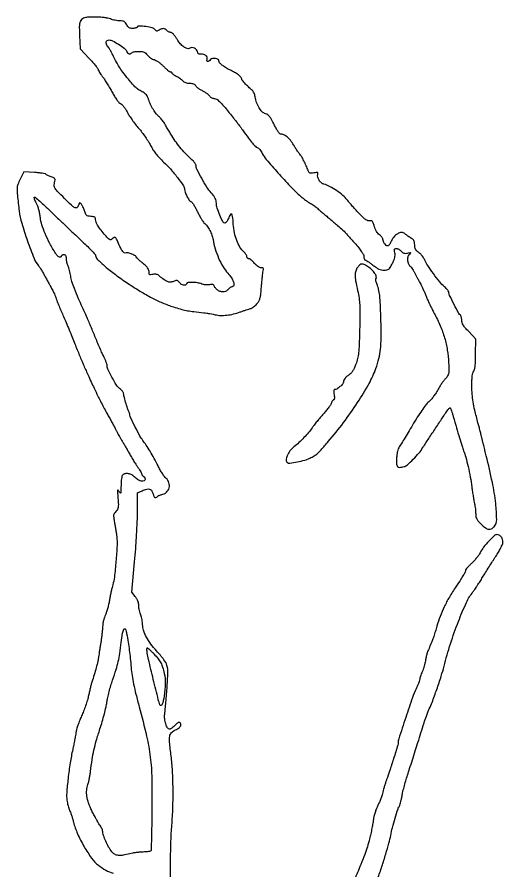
# Model space of a CAD drawing. Extents: x 1 to 402, y 0 to 1209.
# Drawn here: x 1 to 383, y 538 to 1209 of the extents above; entities that cross this region are included whole.
import ezdxf

# ---------------------------------------------------------------- set-up
doc = ezdxf.new("R2010")
doc.units = 0

msp = doc.modelspace()

# ---------------------------------------------------------------- linework, layer by layer
for points in [[(121.71389, 529.290613, 0.003498), (121.821009, 538.5, -0.003653), (121.936663, 548.185704, -0.003236), (122.196025, 558.26875, -0.003249), (122.547364, 567.345994, -0.009911), (122.947973, 573.5, 0.013161), (123.75214, 587.22929, 0.010406), (123.921321, 602.103849, 0.010633), (123.485132, 616.305323, 0.019265), (122.434658, 627.88166, -0.006859), (121.164787, 638.846182, -0.065498), (121.302163, 643.545697, -0.156017), (122.698085, 646.296679, -0.092042), (125.75, 648.421187, 0.025794), (127.540624, 649.344611, 0.046888), (128.878263, 650.302416, 0.061174), (129.725657, 651.242703, 0.154022), (130, 652.11217, 0.097048), (129.672973, 653.781175, 0.311253), (128.774239, 654.370408, 0.16478), (127.338043, 653.846478, 0.034478), (125.341965, 652.004187, -0.021118), (124.160738, 650.854074, -0.025521), (122.956284, 649.88248, -0.025484), (121.880503, 649.182563, -0.132225), (121.202221, 649, -0.268862), (119.608832, 649.923565, -0.052933), (118.224016, 653.071564, -0.049516), (117.372969, 657.070152, -0.058923), (117.399783, 660.925474, 0.008128), (117.691164, 663.60272, 0.001326), (118.157905, 668.803688, 0.00146), (118.673169, 674.92848, 0.001286), (119.175622, 681.321124, 0.010492), (119.8359, 693.339758, 0.077529), (119.146058, 699.020269, 0.097853), (116.78744, 703.655703, 0.021301), (110.924043, 710.5, -0.030461), (106.487091, 715.875345, -0.036049), (103.004073, 721.466997, -0.04002), (100.731289, 726.768254, -0.081436), (100, 731.228463, 0.031206), (99.891976, 732.957587, 0.018635), (99.559375, 734.992043, 0.018619), (99.075005, 737.001344, 0.030508), (98.5, 738.654243, -0.029899), (97.925059, 740.300499, -0.018596), (97.440625, 742.288418, -0.018641), (97.107848, 744.292315, -0.031832), (97, 745.984619, 0.044503), (96.831743, 747.871277, 0.047022), (96.332417, 749.662443, 0.04423), (95.474371, 751.419654, 0.032225), (94.233514, 753.20616), (91.467029, 756.68733), (93.667443, 780.593665, 0.004722), (94.514895, 790.862526, 0.003764), (95.240893, 801.953259, 0.003805), (95.757811, 812.236125, 0.00957), (95.933928, 819.73658), (96, 834.97316), (99.622124, 836.48658, -0.026411), (103.259241, 837.785329, -0.131496), (105.407784, 837.846943, -0.190038), (106.865863, 836.831291, -0.067102), (108, 834.5, 0.020525), (108.873663, 832.177645, 0.143566), (109.632661, 831.250584, 0.27559), (110.492347, 831.197443, 0.077481), (111.623409, 832.023409, -0.065916), (112.177301, 832.447773, -0.026865), (113.025797, 832.877072, -0.026012), (113.999547, 833.246564, -0.03011), (114.960368, 833.492368, 0.134825), (118.68891, 835.331717, 0.146007), (120.816662, 838.767284, 0.146313), (120.711683, 842.801379, 0.135532), (118.418153, 846.256613, -0.055776), (117.181874, 847.59976, -0.014129), (115.494118, 850.04413, -0.014234), (113.713528, 852.964202, -0.013954), (112.089564, 856, 0.008821), (109.013546, 861.894913, 0.00967), (105.821024, 867.49772, 0.010374), (102.758545, 872.404122, 0.020777), (100.102472, 876.12219, -0.041218), (97.881295, 879.5164, -0.006521), (94.171503, 886.57262, -0.003572), (90.455784, 894.000354, -0.114674), (90, 895.961519, 0.056916), (89.939716, 896.489395, 0.020141), (89.738179, 897.224189, 0.019689), (89.449876, 898.020564, 0.021882), (89.108694, 898.763569, -0.0416), (88.073498, 901.274259, -0.007434), (86.607304, 906.133263, -0.006193), (85.266434, 911.058414, -0.06344), (85, 913.149834, 0.138083), (84.797619, 913.868683, 0.035073), (84.087502, 914.86552, 0.033056), (83.082627, 915.933025, 0.028229), (81.893623, 916.920527, -0.094672), (79.393898, 919.628798, -0.016139), (75.865054, 925.730773, -0.015423), (72.729517, 932.040393, -0.108006), (72, 935.378188, 0.087174), (71.862628, 936.160114, 0.007954), (71.15677, 938.014398, 0.010103), (70.228794, 940.21024, 0.007741), (69.129429, 942.572787, -0.007727), (67.736834, 945.565267, -0.002819), (65.854729, 949.843256, -0.002794), (63.848665, 954.545509, -0.003337), (62.012529, 959, 0.002104), (60.20199, 963.423304, 0.001844), (58.273256, 968.03125, 0.001853), (56.500449, 972.180281, 0.005539), (55.246019, 975, -0.002908), (49.595237, 987.52401, -0.011034), (46.283135, 995.446828, -0.017342), (44.322208, 1001.004082, -0.044392), (43.409289, 1005.16832, 0.016355), (43.048378, 1007.407632, 0.01421), (42.527466, 1009.727044, 0.014433), (41.935443, 1011.799858, 0.040189), (41.364011, 1013.20034, -0.036545), (40.84116, 1014.45557, -0.022181), (40.400678, 1016.003293, -0.022169), (40.098553, 1017.586325, -0.036079), (40, 1018.95034, 0.029689), (39.908904, 1020.483182, 0.115948), (39.586047, 1021.368793, 0.167493), (38.978488, 1021.838808, 0.081816), (38, 1022, 0.048028), (37.234582, 1021.926307, 0.068025), (36.5875, 1021.70625, 0.088204), (36.151477, 1021.381882, 0.191087), (36, 1021, -0.287471), (35.497786, 1020.198684, -0.23407), (34.465501, 1020.207726, -0.090537), (32.949384, 1021.358379, -0.044324), (31.471786, 1023.292326, -0.018692), (26.993349, 1030.998333, -0.021403), (23.316644, 1038.682664, -0.023227), (20.701339, 1045.693921, -0.052017), (19.53639, 1051.250947, 0.021448), (19.090634, 1054.290965, 0.019687), (18.376451, 1057.370972, 0.020515), (17.475342, 1060.201174, 0.03487), (16.465099, 1062.469615, -0.017518), (15.612664, 1064.217935, -0.028006), (15.023477, 1065.770849, -0.026997), (14.705721, 1067.001664, -0.313695), (14.893273, 1067.434039, -0.326372), (15.469158, 1067.389393, -0.002856), (18.984163, 1064.343446, -0.008353), (23.034802, 1060.671174, -0.005122), (27.691132, 1056.215371, 0.00185), (33.128703, 1050.943372, 0.001129), (39.586364, 1044.756557, 0.001131), (46.013621, 1038.654343, 0.002006), (51.342654, 1033.658015, -0.005473), (55.810417, 1029.410606, -0.008403), (59.575654, 1025.626698, -0.003751), (62.681647, 1022.349725, -0.190018), (63, 1021.542277, 0.20119), (64.195181, 1018.69222, 0.015563), (70.413289, 1012.951315, 0.019445), (78.540586, 1006.439265, 0.013809), (88.120663, 999.757762, 0.009033), (99.29665, 992.699154, 0.018264), (108.387269, 987.629342, 0.021612), (116.729343, 983.813662, 0.020621), (125.5, 980.666293, 0.010357), (130.85787, 979.110582, 0.019323), (135.264036, 978.110304, 0.015727), (140.293064, 977.334068, 0.004708), (148, 976.465115, -0.008782), (150.370124, 976.178311, -0.006766), (152.945199, 975.785127, -0.006847), (155.342389, 975.352025, -0.016194), (157.111317, 974.947494, 0.058028), (161.177023, 974.369237, 0.03353), (166.119129, 974.575352, 0.03123), (171.456726, 975.49794, 0.029589), (176.73743, 977.089633, -0.004273), (179.108539, 977.937383, -0.004418), (181.467746, 978.734908, -0.00427), (183.52267, 979.390015, -0.018894), (184.748515, 979.719124, 0.075792), (185.807471, 980.136938, 0.026961), (187.171148, 981.032337, 0.026026), (188.585289, 982.192255, 0.027824), (189.838288, 983.468602, 0.042991), (191.398903, 985.588451, 0.067099), (192.310872, 987.660144, 0.043051), (192.869508, 990.494025, 0.008726), (193.336332, 995.602309, -0.003614), (193.635379, 999.290267, -0.003499), (193.990675, 1003.013548, -0.003457), (194.3489, 1006.285483, -0.012861), (194.641588, 1008.337428, 0.011368), (194.96805, 1010.578259, 0.120616), (194.860102, 1011.487759, 0.280771), (194.374208, 1011.868882, 0.0715), (193.329362, 1011.842689, -0.128968), (192.278663, 1011.936133, -0.057885), (191.027937, 1012.55715, -0.044593), (189.619135, 1013.663294, -0.023881), (188.08074, 1015.255261, 0.019447), (186.719545, 1016.689077, 0.02453), (185.348449, 1017.899983, 0.023851), (184.131716, 1018.780974, 0.14577), (183.396408, 1019, -0.110055), (182.863681, 1019.118696, -0.099906), (182.410195, 1019.454651, -0.095013), (182.106044, 1019.956818, -0.089016), (182, 1020.547749, 0.106774), (181.83901, 1021.29303, 0.034872), (181.301566, 1022.288133, 0.03292), (180.532258, 1023.341629, 0.031719), (179.622353, 1024.299027, -0.071115), (176.541729, 1028.097696, -0.044388), (174.041457, 1033.264553, -0.039992), (172.256541, 1039.424631, -0.032819), (171.324175, 1046.213826, 0.008318), (170.794491, 1052.252051, 0.164863), (170.029223, 1053.91664, 0.508449), (169.027917, 1053.788097, 0.026649), (167.384546, 1050.377923, -0.029328), (166.753527, 1049.086214, -0.038747), (166.024509, 1047.99861, -0.043074), (165.306174, 1047.233781, -0.189238), (164.73658, 1047.0216, -0.276863), (163.17329, 1047.996615, -0.016302), (160.688608, 1053.269746, -0.023552), (158.603794, 1058.797723, -0.078548), (158, 1062.617471, 0.054794), (157.781672, 1064.603772, 0.061064), (157.137494, 1066.419456, 0.046972), (155.920922, 1068.373863, 0.01811), (153.89308, 1070.84655, -0.040487), (150.559996, 1075.303075, -0.013776), (146.444046, 1082.268924, -0.009732), (142.70696, 1089.331767, -0.117336), (142, 1092.302837, 0.107218), (141.859187, 1092.951957, 0.034834), (141.388605, 1093.819778, 0.032885), (140.71517, 1094.739028, 0.03161), (139.918654, 1095.575035, -0.013023), (134.738069, 1100.622956, -0.017649), (130.346947, 1105.460828, -0.018962), (126.569947, 1110.289302, -0.020017), (123.241124, 1115.30574, 0.000134), (121.282495, 1118.528454, 0.000134), (119.318036, 1121.756858, 0.000131), (117.598953, 1124.578646, 0.000523), (116.543678, 1126.30574, 0.020027), (115.66008, 1127.626644, 0.016819), (114.622889, 1128.954106, 0.017149), (113.592287, 1130.102983, 0.044062), (112.751998, 1130.835898, -0.073045), (110.717625, 1132.82846, -0.026157), (108.427461, 1136.192942, -0.025628), (106.299806, 1140.142802, -0.030288), (104.717107, 1144.0791, 0.02998), (103.881786, 1146.160319, 0.049897), (102.909112, 1147.778095, 0.05761), (101.753517, 1149.00338, 0.061381), (100.371767, 1149.902665, -0.029763), (97.276462, 1151.649771, -0.037445), (94.65299, 1153.636803, -0.031041), (92.007349, 1156.281077, -0.013135), (88.782679, 1160.130373, -0.006039), (84.42282, 1165.759821, -0.016978), (81.557034, 1169.834481, -0.020708), (79.305348, 1173.611497, -0.013607), (77.016974, 1178.128029, 0.009874), (75.799498, 1180.576096, 0.010266), (74.501357, 1182.942299, 0.010012), (73.296973, 1184.94092, 0.043329), (72.460392, 1186.043766, -0.097366), (71.478948, 1187.675718, -0.144169), (71.377902, 1189.331354, -0.180125), (72.16793, 1190.532373, -0.159464), (73.596889, 1191, -0.120363), (76.36346, 1190.324227, -0.021078), (81.048298, 1187.633801, -0.020861), (85.488915, 1184.562041, -0.124739), (87.234743, 1182.38414, 0.072777), (88.194298, 1180.896364, 0.135542), (89.383044, 1180.112028, 0.184787), (90.55101, 1180.172417, 0.151164), (91.5, 1181, -0.184824), (92.010622, 1181.389547, -0.025529), (93.332658, 1181.70625, -0.026458), (95.005573, 1181.926961, -0.01957), (96.870959, 1182, -0.021344), (99.532803, 1181.886321, -0.078604), (101.163009, 1181.483498, -0.094647), (102.427145, 1180.640993, -0.039411), (103.777551, 1179.087009, 0.047904), (104.824303, 1177.922918, 0.03465), (106.188972, 1176.834145, 0.035247), (107.644957, 1175.973848, 0.061831), (108.962347, 1175.50827, -0.073582), (110.4166, 1174.955727, -0.024526), (112.352309, 1173.744709, -0.023796), (114.395096, 1172.173418, -0.024915), (116.246738, 1170.437778, 0.013441), (117.966954, 1168.749557, 0.018084), (119.617792, 1167.322075, 0.015308), (121.044747, 1166.245851, 0.15174), (121.75, 1166.016517, -0.069021), (122.227757, 1165.943805, -0.084329), (122.632812, 1165.744572, -0.098493), (122.903797, 1165.453144, -0.139065), (123, 1165.113941, 0.20782), (123.188797, 1164.679328, 0.028082), (123.97019, 1164.027777, 0.028529), (125.037762, 1163.325527, 0.020436), (126.302775, 1162.660614, -0.024258), (127.70291, 1161.910969, -0.017841), (129.179447, 1160.95252, -0.018113), (130.513827, 1159.94304, -0.037856), (131.457762, 1159.046672, 0.063634), (132.488864, 1158.163747, 0.055608), (133.755532, 1157.52042, 0.050922), (135.239203, 1157.130365, 0.038851), (136.914441, 1157, -0.033892), (138.63668, 1156.883125, -0.065122), (139.969776, 1156.52052, -0.078524), (140.996187, 1155.887878, -0.076011), (141.790836, 1154.963318, 0.04666), (142.439105, 1154.113209, 0.029128), (143.340855, 1153.242637, 0.029109), (144.338987, 1152.481698, 0.046142), (145.281382, 1151.965705, -0.021177), (147.711025, 1150.788827, -0.028407), (149.796558, 1149.50954, -0.03182), (151.504275, 1148.15482, -0.047436), (152.791487, 1146.75, 0.070896), (153.465539, 1146.080106, 0.047341), (154.396829, 1145.514062, 0.047014), (155.427593, 1145.128938, 0.065998), (156.400167, 1145, -0.162514), (158.35221, 1144.348319, -0.038118), (160.976862, 1142.043436, -0.020924), (164.807814, 1137.780998, -0.003832), (171.492614, 1129.558812, -0.00348), (173.245828, 1127.33678, -0.002392), (175.20408, 1124.794042, -0.002411), (177.065651, 1122.328209, -0.004905), (178.5, 1120.369318, 0.003786), (183.3505, 1113.713785, 0.015316), (186.46016, 1109.772462, 0.022476), (188.680054, 1107.358614, 0.1193), (190.203559, 1106.435393, -0.111089), (191.04674, 1105.94294, -0.030771), (192.108581, 1104.824403, -0.029466), (193.186068, 1103.374091, -0.027083), (194.118978, 1101.766784, 0.058601), (197.254672, 1097.071481, 0.005439), (206.434488, 1086.536304, 0.007591), (216.072625, 1076.040347, 0.019908), (223.392527, 1068.899941, 0.012718), (225.604603, 1067.007273, 0.010861), (228.027805, 1065.124348, 0.010999), (230.306621, 1063.508245, 0.030348), (232, 1062.506514, -0.019764), (233.491993, 1061.666001, -0.014435), (235.081837, 1060.621142, -0.014629), (236.533008, 1059.541698, -0.030958), (237.576466, 1058.606573, 0.017293), (238.809975, 1057.438838, 0.003099), (241.197698, 1055.356306, 0.003343), (244.027607, 1052.951596, 0.003015), (246.988176, 1050.5, -0.004749), (253.411362, 1045.143419, -0.015999), (257.462898, 1041.469246, -0.016012), (261.269509, 1037.545022, -0.004762), (266.831833, 1031.312519, -0.009685), (270.051304, 1027.488257, -0.023074), (272.251899, 1024.496797, -0.029521), (273.617014, 1022.161963, -0.118056), (274, 1020.562519, 0.0383), (274.075277, 1019.581232, 0.057279), (274.302392, 1018.75274, 0.075271), (274.635244, 1018.187569, 0.225796), (275.029418, 1018, -0.136864), (275.657465, 1017.824804, -0.009273), (277.242931, 1016.825, -0.012746), (279.105814, 1015.532247, -0.009187), (281.119216, 1014, 0.017666), (283.784528, 1012.04209, 0.043235), (285.904657, 1010.851103, 0.055184), (287.855489, 1010.215104, 0.051268), (289.947825, 1010, 0.038792), (292.205273, 1010.175406, 0.130342), (293.550777, 1010.767117, 0.091337), (294.684074, 1012.072124, 0.013585), (296.378592, 1015.131923, 0.018287), (297.638413, 1017.793988, 0.042761), (298.33082, 1019.883541, 0.053893), (298.567183, 1021.73721, 0.051192), (298.409273, 1023.631923, -0.017072), (298.126693, 1025.485274, -0.119163), (298.235569, 1026.387884, -0.227012), (298.710107, 1026.845354, -0.080329), (299.666468, 1027, -0.087625), (300.520186, 1026.849229, -0.042276), (301.530906, 1026.380659, -0.040197), (302.530469, 1025.698351, -0.04588), (303.360783, 1024.891605, 0.049219), (304.403015, 1023.89237, 0.092604), (305.433048, 1023.354422, 0.08594), (306.640528, 1023.202499, 0.037792), (308.244638, 1023.398928, -0.004875), (310.29112, 1023.787511, -0.245757), (310.6692, 1023.66887, -0.389715), (310.682481, 1023.349406, -0.008474), (309.567408, 1022.074485, 0.130517), (308.550317, 1020.101599, 0.079685), (308.399085, 1017.469701, 0.078292), (309.08369, 1014.874295, 0.116499), (310.492235, 1013.006444, -0.062519), (311.16999, 1012.283572, -0.012245), (312.184152, 1010.813304, -0.01282), (313.287071, 1009.029274, -0.011571), (314.336999, 1007.129705, 0.001403), (315.425887, 1005.061399, 0.001021), (316.647854, 1002.767364, 0.001032), (317.815799, 1000.596278, 0.002269), (318.71966, 998.942358, -0.014962), (319.610868, 997.208411, -0.005742), (320.748968, 994.748693, -0.005679), (321.92382, 992.04943, -0.006956), (322.957644, 989.5, 0.012454), (324.141757, 986.669711, 0.005809), (325.809645, 983.059375, 0.005751), (327.648213, 979.309782, 0.008008), (329.38567, 976, -0.023883), (334.136195, 966.207272, -0.030081), (337.531804, 956.721678, -0.031045), (339.686728, 947.154698, -0.028544), (340.717804, 937.121516, -0.005443), (340.927183, 931.045864, -0.056095), (340.705701, 928.550089, -0.10352), (339.940001, 926.773264, -0.036722), (338.176336, 924.621516, 0.028761), (336.830273, 923.031523, 0.012302), (335.210751, 920.764899, 0.012125), (333.598373, 918.257898, 0.015624), (332.247063, 915.876014, -0.025126), (330.805716, 913.444249, -0.016355), (328.913598, 910.78262, -0.016455), (326.891703, 908.300698, -0.029901), (325.058973, 906.434314, 0.044767), (322.79053, 903.982691, 0.012011), (319.647172, 899.699572, 0.011168), (316.055926, 894.298152, 0.007804), (312.240401, 888.0583, -0.001468), (308.818949, 882.300217, -0.001903), (305.646439, 877.042126, -0.001428), (302.958382, 872.653323, -0.017128), (301.859385, 871, 0.065178), (301.066408, 869.515948, 0.033324), (300.453486, 867.491161, 0.028094), (300.021206, 864.99005, 0.017708), (299.785594, 862.034808, 0.022649), (299.790755, 857.529018, 0.171632), (300.579525, 855.590239, 0.232973), (302.260994, 854.905586, 0.043728), (305.63913, 855.445563, 0.121635), (308.239516, 856.825858, 0.015635), (312.843128, 861.213074, 0.019446), (317.367779, 866.175294, 0.038529), (320.475441, 870.497171, -0.007101), (321.652031, 872.371442, -0.001359), (323.845647, 875.737943, -0.001448), (326.428116, 879.652971, -0.001333), (329.105484, 883.66315, 0.001232), (331.830983, 887.743636, 0.001203), (334.557956, 891.869695, 0.001184), (336.93515, 895.504131, 0.004523), (338.391307, 897.786877, -0.017311), (339.475865, 899.394865, -0.028148), (340.516767, 900.670809, -0.027425), (341.410461, 901.54678, -0.329759), (341.863032, 901.584651, -0.157439), (342.247996, 901.132131, -0.008788), (342.934077, 899.389251, -0.012844), (343.67238, 897.246067, -0.009001), (344.397837, 894.797774, 0.002657), (346.882112, 886.005793, 0.003589), (349.227962, 878.083293, 0.003563), (351.253736, 871.584723, 0.017889), (352.542316, 868, -0.02982), (354.207408, 862.996094, -0.010075), (356.044958, 855.534433, -0.010078), (357.727779, 847.281821, -0.012311), (358.95472, 839.5, 0.003558), (359.47933, 835.746792, 0.003316), (360.06919, 831.912109, 0.003304), (360.638456, 828.511585, 0.011238), (361.073735, 826.30718, -0.015648), (361.428749, 824.421921, -0.010041), (361.72791, 822.215365, -0.01009), (361.933992, 820.040998, -0.018581), (362, 818.265388, 0.045401), (362.198862, 816.079834, 0.077046), (362.80184, 814.349238, 0.059096), (364.022881, 812.591403, 0.017403), (366.287852, 810.208208, 0.032337), (369.600312, 807.353134, 0.114865), (372.145291, 806.222735, 0.169066), (374.351619, 806.54649, 0.093978), (376.510376, 808.25, 0.18401), (378.533025, 813.767532, 0.024509), (377.755684, 826.374334, 0.023002), (375.114385, 843.104337, 0.011486), (370.319744, 864, -0.000841), (369.320097, 867.967168, -0.000784), (368.310059, 872.03125, -0.00078), (367.42393, 875.645016, -0.002666), (366.863645, 878, 0.003941), (366.324341, 880.241389, 0.00147), (365.532813, 883.38125, 0.001456), (364.649989, 886.798763, 0.001762), (363.801016, 890, -0.006234), (361.307971, 899.751733, -0.018698), (359.939133, 906.489509, -0.023727), (359.256063, 912.372383, -0.016494), (359.02084, 919.05887, -0.008502), (359.088782, 923.641728, -0.023347), (359.342441, 926.865852, -0.032621), (359.781309, 929.142689, -0.098296), (360.468197, 930.55887, 0.10505), (361.177563, 932.072612, 0.02977), (361.618473, 934.650878, 0.020453), (361.880202, 938.440883, 0.00633), (361.968197, 944.159009), (362, 955.818018), (356.5, 961.634184, -0.012237), (353.730516, 964.71028, -0.040409), (352.129729, 966.916222, -0.061328), (351.286741, 968.781464, -0.075636), (351, 970.666158, 0.029525), (350.924492, 971.943752, 0.035654), (350.69836, 973.123746, 0.03846), (350.36951, 974.060831, 0.151861), (349.973141, 974.5166, -0.134203), (348.65488, 975.930494, -0.00417), (344.992508, 983.047457, -0.004722), (341.491924, 990.158037, -0.112478), (341, 992.317125, 0.141603), (340.792452, 993.035282, 0.023693), (339.962188, 994.223086, 0.024324), (338.819725, 995.562887, 0.01945), (337.467022, 996.893582, -0.036748), (333.66843, 1000.897964, -0.012557), (328.753956, 1007.224262, -0.011819), (324.227886, 1013.676629, -0.051099), (322.044139, 1017.810878, 0.047146), (321.291249, 1019.263873, 0.025506), (320.114653, 1020.900542, 0.025181), (318.735422, 1022.458421, 0.036064), (317.353463, 1023.679567, -0.02933), (315.632901, 1025.159178, -0.07707), (314.653147, 1026.45316, -0.084029), (314.158371, 1027.913991, -0.039747), (314, 1029.903081, 0.034934), (313.859392, 1031.913087, 0.097331), (313.398124, 1033.243548, 0.095455), (312.461644, 1034.31536, 0.032798), (310.75, 1035.478278, -0.010899), (309.406325, 1036.307654, -0.009919), (308.056547, 1037.2205, -0.009982), (306.88233, 1038.084644, -0.03134), (306.144628, 1038.727829, 0.220572), (303.747922, 1039.590561, 0.113424), (300.648568, 1038.582182, 0.08582), (297.577319, 1035.933511, 0.072018), (295.348564, 1032.25, -0.027437), (294.739439, 1031.005601, -0.036507), (294.046323, 1029.954688, -0.039818), (293.370242, 1029.207719, -0.191173), (292.846823, 1029, -0.177843), (291.670786, 1029.431963, -0.058105), (290.390172, 1030.80467, -0.056492), (289.385998, 1032.551361, -0.097807), (289.031803, 1034.181906, 0.117927), (288.828879, 1034.964607, 0.041367), (288.196742, 1035.948374, 0.038304), (287.294584, 1036.955673, 0.036281), (286.2337, 1037.833591, -0.057766), (284.956918, 1038.985853, -0.044728), (283.84969, 1040.498668, -0.040249), (282.928184, 1042.34946, -0.030051), (282.207689, 1044.51329, 0.013451), (281.4129, 1047.193859, 0.098236), (280.760865, 1048.356844, 0.188023), (279.906946, 1048.814796, 0.077514), (278.572995, 1048.769203, -0.125402), (277.094625, 1048.85893, -0.073841), (275.497193, 1049.64548, -0.041313), (273.4492, 1051.327279, -0.009895), (270.349007, 1054.455517, -0.006426), (267.853394, 1057.143768, -0.004908), (265.190021, 1060.146439, -0.004964), (262.750506, 1063.008624, -0.011647), (261, 1065.20629, 0.056273), (257.603355, 1068.767467, 0.026292), (252.498332, 1072.600542, 0.026242), (247.05492, 1075.856059, 0.060227), (242.602454, 1077.563642, -0.116773), (240.575716, 1078.61466, -0.075505), (238.846882, 1080.629368, -0.075802), (237.80002, 1083.056947, -0.119988), (237.76171, 1085.311283, 0.078338), (237.823006, 1086.245969, 0.291378), (237.47862, 1086.691609, 0.121131), (236.624955, 1086.781338, 0.012271), (234.595687, 1086.451973, -0.019834), (232.677128, 1086.170284, -0.09588), (231.584354, 1086.263456, -0.15886), (230.892488, 1086.728022, -0.085993), (230.402364, 1087.64069, 0.020679), (229.081255, 1091.122896, 0.013605), (227.289753, 1095.017112, 0.012721), (225.442015, 1098.533407, 0.052188), (224.057128, 1100.5, -0.026149), (223.158066, 1101.645275, -0.005989), (221.765656, 1103.675, -0.006177), (220.215922, 1106.056252, -0.005986), (218.708835, 1108.5, 0.032194), (216.186571, 1112.147434, 0.053469), (213.569937, 1114.812585, 0.066209), (210.937181, 1116.446811, 0.106221), (208.362604, 1117, -0.238136), (207.71404, 1117.327463, -0.014142), (206.421689, 1119.186872, -0.018815), (204.975153, 1121.591997, -0.012563), (203.494637, 1124.444669, 0.011157), (201.455063, 1128.401715, 0.044735), (199.946624, 1130.666158, 0.071813), (198.46718, 1132.045418, 0.072178), (196.660491, 1132.947033, -0.118329), (194.042152, 1134.568015, -0.057772), (191.60233, 1137.676357, -0.051617), (189.654356, 1141.740846, -0.046811), (188.50099, 1146.253519, 0.032278), (188.157283, 1147.781873, 0.031239), (187.616894, 1149.270595, 0.032807), (186.974131, 1150.516625, 0.090819), (186.323934, 1151.253519, -0.026483), (183.886367, 1153.389841, -0.013392), (181.038576, 1156.318329, -0.006939), (178.371182, 1159.294327, -0.181167), (178, 1160.285125, 0.201411), (177.456945, 1161.578564, 0.029934), (175.2772, 1163.474749, 0.029685), (172.275858, 1165.513735, 0.021372), (168.71032, 1167.436883, -0.020082), (165.051221, 1169.398327, -0.038103), (162.309625, 1171.307937, -0.048425), (160.532702, 1173.070492, -0.174923), (160, 1174.54658, 0.26681), (159.30296, 1175.759838, 0.095361), (157.348664, 1176.446099, 0.083426), (155.041581, 1176.402469, 0.151141), (153.386703, 1175.52956, -0.041452), (152.040949, 1174.390189, -0.154602), (150.998244, 1174.052834, -0.381357), (150.51502, 1174.478825, -0.122103), (150.64326, 1175.512735, 0.162628), (150.71434, 1177.128073, 0.135396), (149.815099, 1178.602658, 0.115412), (148.141217, 1179.570458, 0.09933), (146.113856, 1179.766507, -0.040751), (144.791821, 1179.739863, -0.134018), (143.9729, 1180.018311, -0.152255), (143.469409, 1180.64811, -0.057846), (143.180665, 1181.74835, 0.157781), (142.422683, 1183.30133, 0.096648), (140.73865, 1184.480966, 0.095428), (138.714138, 1184.950879, 0.148929), (136.996478, 1184.497824, -0.212519), (134.974017, 1184.2236, -0.083429), (132.384384, 1185.476177, -0.062117), (129.610978, 1188.013949, -0.04022), (127.061873, 1191.545132, 0.018976), (125.595971, 1193.7689, 0.031823), (124.181568, 1195.502365, 0.036513), (122.921377, 1196.675868, 0.170833), (122.000383, 1197, -0.071448), (121.237126, 1197.109627, -0.044601), (120.394879, 1197.440625, -0.043901), (119.605741, 1197.925908, -0.059817), (119, 1198.5, 0.088265), (117.780715, 1199.53116, 0.121794), (116.409729, 1199.930635, 0.100826), (114.816117, 1199.67372, 0.046866), (112.925527, 1198.75, -0.032393), (111.79274, 1198.155389, -0.13412), (111.035697, 1198.039453, -0.156432), (110.391196, 1198.331172, -0.049085), (109.670268, 1199.124983, 0.175596), (107.588195, 1200.500784, 0.02458), (102.436584, 1201.476163, 0.021851), (97.234713, 1201.968025, 0.273478), (95.552671, 1201.085224, -0.138827), (95.096285, 1200.667387, -0.04292), (94.222615, 1200.318785, -0.039205), (93.131786, 1200.080009, -0.034295), (91.966663, 1200, -0.053177), (90.474185, 1200.159182, -0.095017), (89.342471, 1200.640299, -0.086947), (88.404598, 1201.540484, -0.038818), (87.5, 1203, 0.039154), (86.513861, 1204.588696, 0.107965), (85.530367, 1205.454626, 0.098085), (84.217085, 1205.877152, 0.028941), (82.096444, 1206, -0.031101), (80.360985, 1206.108053, -0.018634), (78.321266, 1206.440625, -0.018622), (76.308281, 1206.924984, -0.030612), (74.654243, 1207.5, 0.048299), (72.610726, 1208.13047, 0.019907), (69.749166, 1208.600858, 0.01775), (66.33342, 1208.90091, 0.013032), (62.532119, 1209, 0.007988), (57.817385, 1208.924677, 0.039522), (55.181199, 1208.630977, 0.07075), (53.421903, 1208.025973, 0.078388), (51.968971, 1206.968971, 0.084148), (50.874559, 1205.427844, 0.080851), (50.329859, 1203.590761, 0.037126), (50.175292, 1200.659154, 0.004906), (50.370388, 1194.438918), (50.802834, 1183.939894), (57.901417, 1176.466933, -0.007324), (60.626037, 1173.513147, -0.010649), (62.934294, 1170.822852, -0.006495), (64.778236, 1168.518342, -0.153348), (65.066391, 1167.746986, 0.110338), (65.268261, 1167.025935, 0.01251), (66.112163, 1165.544427, 0.014654), (67.226195, 1163.814419, 0.011425), (68.533237, 1162, -0.016697), (70.121165, 1159.745934, -0.006855), (72.129123, 1156.589826, -0.006773), (74.193899, 1153.140306, -0.008627), (75.999443, 1149.901534, 0.01557), (77.803076, 1146.769247, 0.020726), (79.644155, 1144.049258, 0.021858), (81.345344, 1141.946356, 0.08911), (82.629749, 1140.93056, -0.080175), (83.804772, 1140.034697, -0.024573), (85.264662, 1138.337075, -0.023895), (86.736365, 1136.246254, -0.024053), (87.998374, 1134.029026, 0.02589), (89.496785, 1131.418803, 0.010913), (91.763373, 1128.067901, 0.010764), (94.346247, 1124.584828, 0.0138), (96.877764, 1121.5, -0.015893), (99.444433, 1118.345512, -0.011194), (102.13461, 1114.646875, -0.011311), (104.551026, 1110.989305, -0.023197), (106.242111, 1108, 0.02628), (108.138886, 1104.694783, 0.023974), (110.426788, 1101.5, 0.022102), (113.192507, 1098.305695, 0.016116), (116.529022, 1095, -0.025478), (121.788363, 1089.590481, -0.016515), (127.326398, 1082.844127, -0.011015), (132.130843, 1076.286373, -0.153761), (133, 1073.526873, 0.088701), (133.408114, 1071.244458, 0.031113), (134.759422, 1068.186385, 0.029938), (136.439502, 1065.371774, 0.120933), (137.915712, 1064.04511, -0.109801), (138.847713, 1063.24383, -0.017872), (140.215143, 1061.271459, -0.018958), (141.677554, 1058.790101, -0.015686), (143.048781, 1056.045097, 0.012559), (144.425917, 1053.244594, 0.013665), (145.905707, 1050.59577, 0.013221), (147.290661, 1048.402531, 0.06302), (148.261128, 1047.286054, -0.050531), (150.690651, 1044.627662, -0.036984), (152.834289, 1041.250193, -0.036795), (154.469419, 1037.56936, -0.048033), (155.375101, 1034, 0.035811), (157.034665, 1026.718675, 0.030297), (159.78932, 1019.316474, 0.031242), (163.269664, 1012.619945, 0.05078), (167.110848, 1007.495571, -0.043174), (169.789626, 1004.0327, -0.061105), (171.483321, 1000.527062, -0.106241), (171.778994, 997.99662, -0.386548), (170.682488, 997, 0.088528), (170.035266, 996.8845, 0.043272), (169.274227, 996.526515, 0.041115), (168.525251, 996.004876, 0.046918), (167.907163, 995.388138, -0.071737), (166.098552, 993.753733, -0.101114), (164.094483, 992.929781, -0.102885), (161.954251, 992.96514, -0.076522), (159.748716, 993.831551, -0.035597), (158.653349, 994.578081, -0.032294), (157.636453, 995.495386, -0.033809), (156.83473, 996.438223, -0.082628), (156.421541, 997.247201, 0.087401), (155.97066, 998.109699, 0.151539), (155.3156, 998.571402, 0.099688), (154.30584, 998.687474, 0.025299), (152.66242, 998.464492, -0.043817), (151.225935, 998.323455, -0.02738), (149.536069, 998.398629, -0.027389), (147.865847, 998.657841, -0.044103), (146.489594, 999.078867, 0.055153), (143.152579, 1000.019809, 0.037597), (139.222572, 1000.372419, 0.03384), (135.744468, 1000.186755, 0.277503), (134.543355, 999.25, -0.190853), (133.652548, 998.282623, -0.155597), (132.248283, 998.083738, -0.10988), (130.584226, 998.761748, -0.071207), (129.054482, 1000.181045, 0.034838), (127.950525, 1001.365336, 0.141644), (127.080941, 1001.806428, 0.122543), (126.038963, 1001.748165, 0.023247), (124.236076, 1001.097786, -0.089713), (121.833777, 1000.576324, -0.10107), (119.50694, 1000.967724, -0.067989), (116.85115, 1002.431981, -0.02096), (113.293279, 1005.318274, 0.047118), (112.090661, 1006.193838, 0.071413), (110.897089, 1006.688029, 0.069601), (109.590027, 1006.833702, 0.042378), (108.043279, 1006.658656, -0.020729), (106.238873, 1006.374966, -0.183646), (105.471755, 1006.569825, -0.213855), (105.092273, 1007.206595, -0.029026), (105, 1008.794723, 0.087998), (104.727336, 1010.331986, 0.072538), (103.933838, 1011.798701, 0.048889), (102.458334, 1013.419743, 0.016189), (100, 1015.5, -0.007989), (98.083962, 1017.068182, -0.012008), (96.46875, 1018.501732, -0.006941), (95.173883, 1019.741793, -0.200923), (95, 1020.157035, 0.275676), (94.379254, 1021.197336, 0.026716), (91.61268, 1022.504522, 0.030518), (88.664233, 1023.504455, 0.14431), (86.898939, 1023.467925, -0.208963), (85.567187, 1023.607826, -0.105584), (84.281928, 1024.751228, -0.045559), (82.762624, 1027.272659, -0.008194), (80.450599, 1032.25, 0.011915), (79.161723, 1034.971513, 0.159798), (78.392651, 1035.744219, 0.271976), (77.522864, 1035.691736, 0.036063), (76.010928, 1034.50989, -0.12689), (74.928707, 1033.942158, -0.19679), (73.901059, 1034.105801, -0.070822), (72.55451, 1035.212491, -0.007487), (69.846595, 1038.25989, -0.010951), (66.482228, 1042.339518, -0.033771), (64.463923, 1045.288472, -0.050816), (63.365408, 1047.676616, -0.082583), (63, 1049.873893, 0.096791), (62.804054, 1050.87662, 0.157385), (62.251262, 1051.535359, 0.096459), (61.192087, 1051.943852, 0.02297), (59.309739, 1052.189635, -0.036559), (57.123975, 1052.535628, -0.136789), (55.916465, 1053.198382, -0.1013), (55.032275, 1054.504693, -0.01538), (53.909355, 1057.466795, 0.029459), (52.719668, 1060.356915, 0.058393), (51.392239, 1062.445984, 0.243879), (50.515512, 1062.826693, 0.394218), (50, 1062.274463, -0.091827), (49.914406, 1061.812333, -0.022807), (49.605043, 1061.104208, -0.022548), (49.170113, 1060.312936, -0.020928), (48.655465, 1059.543498, -0.221669), (47.5453, 1058.932477, -0.165789), (46.178227, 1059.298686, -0.042951), (43.920529, 1061.110151, -0.003593), (38.533714, 1066.325305, -0.006425), (32.746907, 1072.156792, -0.074704), (30.885799, 1074.766075, -0.14269), (30.428432, 1077.183629, -0.042487), (31.113312, 1080.917399, 0.192475), (31.036703, 1081.586705, 0.103387), (30.492753, 1082.232105, 0.066247), (29.476227, 1082.830642, 0.029002), (28, 1083.355929, -0.019064), (26.611152, 1083.819258, -0.022209), (25.332158, 1084.366853, -0.021898), (24.304184, 1084.918775, -0.110348), (23.832879, 1085.363445, 0.196973), (23.220424, 1085.771011, 0.010932), (20.913942, 1086.182004, 0.01554), (18.074021, 1086.534235, 0.010639), (14.832879, 1086.76489), (6.5, 1087.179948), (3.632843, 1081.600358, 0.03702), (1.856014, 1077.40563, 0.074173), (1.218102, 1073.871797, 0.035179), (1.41638, 1068.894108, 0.00317), (2.86662, 1056.5, 0.041484), (4.853519, 1046.979329, 0.012497), (9.419659, 1032.901951, 0.010189), (14.554185, 1019.220382, 0.082325), (18.011831, 1013.5, -0.032861), (18.896447, 1012.31746, -0.006622), (20.299674, 1010.095697, -0.006965), (21.864631, 1007.461985, -0.006461), (23.396179, 1004.719393, 0.000633), (24.934686, 1001.887285, 0.000586), (26.520549, 998.984892, 0.000584), (27.938408, 996.40434, 0.001962), (28.875386, 994.719393, -0.017137), (29.661187, 993.199478, -0.009135), (30.533232, 991.270697, -0.009083), (31.353039, 989.265939, -0.013967), (31.981858, 987.5, 0.015383), (32.760867, 985.331714, 0.003568), (34.208177, 981.7375, 0.00368), (35.935193, 977.621875, 0.003595), (37.735798, 973.5, -0.00404), (39.760399, 968.854094, -0.002179), (42.183419, 963.099542, -0.002169), (44.601386, 957.214415, -0.003412), (46.621655, 952.136738, 0.00188), (48.471253, 947.446229, 0.001856), (50.364018, 942.749393, 0.001821), (52.051857, 938.648331, 0.007143), (53.138584, 936.136738, 0.000722), (56.890722, 927.82612, 0.002161), (59.488416, 922.159803, 0.002588), (61.867662, 917.097459, 0.001474), (64.794105, 911, 0.004987), (66.85152, 906.851494, 0.00353), (69.240175, 902.234375, 0.003563), (71.585021, 897.855289, 0.007524), (73.478555, 894.5, -0.004447), (75.180725, 891.526698, -0.003863), (76.912683, 888.38125, -0.003888), (78.436326, 885.509646, -0.011398), (79.425123, 883.5, 0.009813), (80.261945, 881.785535, 0.007476), (81.242814, 879.940625, 0.007566), (82.214564, 878.238453, 0.017556), (83.006588, 877, -0.015476), (83.91061, 875.599288, -0.003555), (85.345773, 873.178125, -0.003671), (86.959788, 870.363281, -0.003574), (88.5469, 867.5, 0.00678), (90.250044, 864.473318, 0.004985), (92.216177, 861.16395, 0.005038), (94.139402, 858.069775, 0.011177), (95.680917, 855.760256, -0.008169), (96.952343, 853.87998, -0.011338), (98.025019, 852.152017, -0.008001), (98.858562, 850.685606, -0.125878), (99, 850.1327, 0.117124), (99.101173, 849.70672, 0.036664), (99.440625, 849.139998, 0.034366), (99.925957, 848.54187, 0.031936), (100.5, 848, -0.080964), (101.735874, 846.580903, -0.208705), (101.926024, 845.264153, -0.23317), (101.098104, 844.331984, -0.096903), (99.40121, 844, -0.079145), (98.138809, 844.201085, -0.047807), (96.747563, 844.808185, -0.04287), (95.333263, 845.760657, -0.03528), (94, 847, 0.074537), (91.584798, 848.915957, 0.085253), (88.820158, 849.930594, 0.098551), (86.206542, 849.891862, 0.144522), (84.2, 848.8, 0.138651), (83.710464, 847.924523, 0.021419), (83.328079, 845.951947, 0.021554), (83.062151, 843.4417, 0.014355), (82.964565, 840.55, -0.002712), (82.917322, 836.029471, -0.076545), (82.72097, 834.876381, -0.585376), (82.305215, 834.79636, -0.041851), (81.449384, 836, 0.061193), (80.676331, 837.002935, 0.61481), (80.2914, 836.879381, 0.055865), (80.225304, 835.447229, 0.002495), (80.574589, 830.5, -0.007254), (80.867295, 825.704885, -0.050909), (80.738107, 823.369964, -0.093948), (80.158948, 821.755079, -0.05646), (78.93172, 820.122167, 0.04321), (77.677916, 818.542618, 0.114615), (77.178204, 817.200102, 0.069494), (77.197434, 815.397399, 0.00918), (77.836896, 811.622167, -0.004584), (78.325084, 808.892646, -0.003014), (78.839165, 805.742911, -0.003033), (79.30244, 802.671235, -0.005842), (79.629777, 800.204763, -0.043042), (79.86105, 793.450615, -0.007894), (79.017001, 780.981957, -0.007463), (77.790815, 768.548819, -0.050234), (76.478686, 762.5, 0.018463), (75.897223, 760.455402, 0.006429), (75.207159, 757.471875, 0.006375), (74.53096, 754.164728, 0.007389), (73.97416, 751, -0.01474), (73.362306, 747.798838, -0.011707), (72.51963, 744.38125, -0.011879), (71.58829, 741.247907, -0.028848), (70.715489, 739, 0.030638), (69.914385, 736.914677, 0.018316), (69.2085, 734.353125, 0.018303), (68.690829, 731.741262, 0.03008), (68.4684, 729.5, -0.012549), (68.314354, 727.091597, -0.005516), (67.99537, 723.9125, -0.005454), (67.582778, 720.545795, -0.007284), (67.130488, 717.5, 0.001434), (66.647522, 714.490397, 0.001136), (66.142162, 711.234375, 0.001148), (65.687098, 708.211382, 0.002865), (65.37234, 706, -0.023206), (64.714988, 702.429342, -0.008415), (63.463498, 697.430065, -0.008004), (61.847014, 691.76873, -0.007358), (60.006431, 686, 0.01765), (59.579077, 684.558818, 0.003295), (58.906467, 681.884375, 0.003525), (58.162571, 678.746129, 0.003215), (57.439174, 675.5, -0.018747), (56.506755, 671.85331, -0.010374), (55.110759, 667.473612, -0.010332), (53.510302, 663.088758, -0.016362), (51.940441, 659.41017, 0.01431), (50.448183, 655.952795, 0.012469), (49.081757, 652.254365, 0.012636), (48.013837, 648.846749, 0.035819), (47.502595, 646.41017, -0.009492), (47.119595, 643.946034, -0.003392), (46.482736, 640.445487, -0.003364), (45.7321, 636.614255, -0.00397), (44.968762, 633, 0.015378), (42.994492, 622.46955, 0.010114), (41.342674, 610.24877, 0.008587), (40.241748, 598.928837, 0.052965), (40.393962, 593.087824, 0.018327), (40.746524, 591.015733, 0.014521), (41.273814, 588.805832, 0.014763), (41.883735, 586.782556, 0.035121), (42.484371, 585.331783, -0.027458), (43.150835, 583.789266, -0.008348), (43.99114, 581.385032, -0.008332), (44.84429, 578.654886, -0.008997), (45.583158, 575.966544, 0.042022), (48.778954, 566.763295, 0.026342), (53.95279, 556.600234, 0.026245), (59.85706, 547.510041, 0.069259), (65.230756, 541.932814, 0.041099), (70.971341, 538.142712, 0.051773), (76.838899, 535.676267, 0.059687)], [(284.913594, 531.5, 0.006782), (288.208745, 541.046591, 0.006581), (291.278304, 550.775114, 0.006713), (293.773014, 559.481913, 0.020244), (295.151292, 565.5, -0.017871), (296.493844, 571.492654, -0.008566), (298.621819, 579.085131, -0.004828), (300.903669, 586.460405, -0.095112), (302.03492, 588.534293, 0.09977), (302.4199, 589.255824, 0.010462), (302.933827, 591.110414, 0.012629), (303.448948, 593.369928, 0.009804), (303.898707, 595.851654, -0.018087), (304.521665, 598.991759, -0.006449), (305.63019, 603.427096, -0.006389), (306.972686, 608.266781, -0.0075), (308.372211, 612.817361, 0.000883), (310.030763, 617.966663, 0.000392), (312.202366, 624.768225, 0.000388), (314.491239, 631.975831, 0.000523), (316.550004, 638.5, -0.000349), (321.390506, 653.858073, -0.00495), (323.179257, 659.3305, -0.014202), (324.337547, 662.462548, -0.023661), (325.509523, 665.018416, 0.030934), (327.748958, 670.095706, 0.005009), (331.385504, 680.261577, 0.005882), (334.896122, 690.793248, 0.015155), (337.109604, 698.5, -0.01546), (342.19439, 716.163204, -0.01495), (348.412536, 733.679649, -0.014582), (354.746503, 748.653638, -0.060578), (359.867659, 757, 0.016944), (361.254971, 758.873184, 0.005057), (363.24414, 761.821875, 0.005065), (365.412214, 765.180476, 0.005459), (367.457384, 768.5, -0.003598), (369.696171, 772.164254, -0.002002), (372.474455, 776.599078, -0.001997), (375.321988, 781.064645, -0.003232), (377.78354, 784.837285, 0.012535), (379.904872, 788.224564, 0.015176), (381.715908, 791.507666, 0.013827), (383.06752, 794.333904, 0.093392), (383.423001, 795.837285, 0.084049), (383.142625, 798.128628, 0.090128), (382.123382, 800.138968, 0.099773), (380.566866, 801.512165, 0.13176), (378.747773, 802, 0.189015), (376.493961, 801.116426, 0.018865), (372.318883, 796.944932, 0.024617), (368.259274, 792.114195, 0.044967), (365.527603, 787.754983, -0.036637), (364.433255, 785.942297, -0.015654), (362.723858, 783.682896, -0.01539), (360.743276, 781.377589, -0.019557), (358.771061, 779.382623, 0.010129), (356.943225, 777.60212, 0.014485), (355.401499, 775.944828, 0.010309), (354.202999, 774.521063, 0.171422), (354, 773.946358, -0.114172), (353.704416, 772.668759, -0.018883), (352.501109, 770.426198, -0.012345), (350.377316, 767.000215, -0.002524), (346.443538, 761.056663, 0.014694), (341.282679, 752.83093, 0.020503), (337.195626, 745.167391, 0.02203), (333.979526, 737.663084, 0.022208), (331.445801, 729.924835, -0.006634), (330.291403, 725.988769, -0.006026), (328.996872, 721.955942, -0.006042), (327.75178, 718.376386, -0.019263), (326.800655, 716.031562, 0.005976), (324.777118, 711.400112, 0.021048), (323.638781, 708.356247, 0.028347), (322.942479, 705.729304, 0.019361), (322.439081, 702.681814, -0.026089), (322.104234, 700.811497, -0.01353), (321.502337, 698.515478, -0.013415), (320.754869, 696.184162, -0.019847), (319.965011, 694.187998, 0.010102), (319.212671, 692.389867, 0.01196), (318.577222, 690.660575, 0.01085), (318.109849, 689.183896, 0.071328), (318, 688.417782, -0.083311), (317.861997, 687.595288, -0.007554), (317.15027, 685.630768, -0.00963), (316.21514, 683.302687, -0.007386), (315.107301, 680.7949, 0.0244), (312.308354, 673.826922, 0.002931), (306.979474, 658.131474, 0.001229), (301.437669, 641.351569, 0.082731), (300.984769, 638.383876, -0.078267), (300.720884, 636.545513, -0.001134), (297.440555, 625.9805, -0.003422), (294.242779, 616.003294, -0.01133), (291.944762, 609.5, 0.011214), (291.14074, 607.226326, 0.006877), (290.290546, 604.513642, 0.006892), (289.522607, 601.804128, 0.012194), (288.974876, 599.546442, -0.024275), (288.359331, 597.252531, -0.012187), (287.37258, 594.418724, -0.012072), (286.207296, 591.531381, -0.017483), (285.029241, 589.046442, 0.025946), (283.871484, 586.493631, 0.017473), (282.807151, 583.474794, 0.0176), (281.972361, 580.444559, 0.030289), (281.521727, 577.866764, -0.015124), (281.117554, 575.054726, -0.005503), (280.380789, 571.095964, -0.005451), (279.479307, 566.780053, -0.006481), (278.531439, 562.727734, -0.014615), (276.818122, 556.584067, -0.013958), (274.724861, 550.454977, -0.009287), (271.626567, 542.597576, -0.002484), (266.40434, 530.216073, 0.027717)]]:
    msp.add_lwpolyline(points, format="xyb")
for points in [[(269.068094, 1012.09563, 0.0764), (267.622031, 1009.222379, 0.079086), (267.128344, 1006.0819, 0.045082), (267.536269, 1001.661467, 0.009191), (269.102879, 993.95318, -0.016681), (270.233005, 987.931881, -0.025028), (270.778021, 982.613697, -0.016022), (270.914826, 975.7873, -0.003135), (270.690285, 963.5, -0.002866), (270.320562, 951.291276, -0.016945), (269.873979, 944.912234, -0.03092), (269.128262, 940.450388, -0.030813), (267.837405, 936.109263, -0.019158), (266.686036, 933.299835, -0.029347), (265.457439, 930.973729, -0.034483), (264.209128, 929.201111, -0.080238), (263, 928.123015, 0.030725), (260.885369, 926.582926, 0.050835), (259.3363, 925.011755, 0.062626), (258.375482, 923.450383, 0.101899), (258.031803, 921.938058, -0.184129), (257.448217, 920.495982, -0.029708), (255.218081, 918.364939, -0.031139), (252.725683, 916.505269, -0.14571), (251.028675, 916, 0.298082), (250.626491, 915.736851, 0.077455), (250.419793, 914.951667, 0.046795), (250.4082, 913.703187, 0.018584), (250.615991, 912, -0.019053), (250.817861, 910.332316, -0.044284), (250.810124, 909.074106, -0.06884), (250.618054, 908.261569, -0.309668), (250.236216, 908, 0.183756), (249.803522, 907.835423, 0.060285), (249.344522, 907.315723, 0.050597), (248.930956, 906.562146, 0.038747), (248.63216, 905.670546, -0.083986), (248.07492, 904.400565, -0.013054), (246.504015, 902.139333, -0.014227), (244.486867, 899.549516, -0.011957), (242.208417, 896.920546, 0.007358), (239.74705, 894.132745, 0.00591), (237.179393, 891.06416, 0.005978), (234.873289, 888.171094, 0.015151), (233.287905, 886, -0.023988), (230.465233, 882.27454, -0.01575), (226.883712, 878.255173, -0.015474), (222.94953, 874.359376, -0.019246), (219.049538, 871, 0.061), (215.881707, 867.774449, 0.064574), (213.656766, 863.938078, 0.08232), (212.852429, 860.53833, 0.278176), (213.852926, 858.590897, 0.177745), (215.801371, 858.192357, 0.011104), (221.687028, 859.216385, 0.01712), (227.567936, 860.585347, 0.048707), (231.5, 862.066654, 0.021912), (235.033687, 864.00371, 0.047283), (237.519703, 865.853687, 0.02745), (240.325997, 868.681008, 0.003454), (246.009408, 875.162704, 0.017154), (258.050381, 890.093652, 0.016744), (269.141559, 905.933421, 0.017541), (278.124214, 920.840782, 0.041548), (283.453928, 932.642854, 0.024707), (285.822986, 940.532009, 0.033427), (287.122498, 947.860708, 0.025786), (287.623147, 956.618303, 0.008528), (287.474871, 969.5, 0.003273), (287.014672, 982.601225, 0.01583), (286.469154, 990.028465, 0.028064), (285.668511, 994.955589, 0.053288), (284.391859, 998.761075, -0.026467), (283.866711, 1000.086513, -0.032542), (283.525659, 1001.372435, -0.034316), (283.388613, 1002.457955, -0.153835), (283.544147, 1003.071432, 0.211329), (283.795842, 1004.896517, 0.070175), (282.670261, 1007.419667, 0.058484), (280.543025, 1010.068796, 0.050578), (277.760499, 1012.302064, 0.019235), (274.312737, 1014.353754, 0.131264), (272.406639, 1014.814741, 0.186879), (270.869576, 1014.177092, 0.047356)], [(87.413859, 724.25, -0.005069), (88.583416, 717.357981, -0.006792), (89.495393, 711.085153, -0.006682), (90.247522, 704.709471, -0.004663), (90.932565, 697.5, 0.016712), (91.679437, 691.244357, 0.012717), (92.89951, 684.45013, 0.010379), (94.716989, 676.467787, 0.005269), (97.317106, 666.5, -0.009447), (103.124545, 643.449711, -0.026572), (106.015406, 627.078895, -0.025592), (107.209984, 610.15783, -0.008244), (107.280959, 585, -0.000772), (107.102016, 573.236131, -0.001226), (106.908574, 563.165625, -0.000248), (106.712107, 554.299121, -0.05929), (106.598603, 553.5, -0.269073), (106.2012, 553.102463, -0.020857), (104.673094, 552.763699, -0.024039), (102.703017, 552.509373, -0.015758), (100.41654, 552.397697, 0.016737), (97.822618, 552.265917, 0.011758), (94.916109, 551.951536, 0.011881), (92.145165, 551.518505, 0.024224), (90, 551.02251, -0.025594), (84.747027, 549.823082, -0.069627), (80.942055, 549.692602, -0.099521), (78.08192, 550.587194, -0.100721), (75.80372, 552.51504, -0.03669), (73.249647, 556.293604, -0.026476), (70.953598, 560.834941, -0.02692), (69.238352, 565.373379, -0.0553), (68.495465, 569.094884, 0.074382), (68.300177, 569.91042, 0.019902), (67.750692, 571.129966, 0.019714), (67.007685, 572.481834, 0.019203), (66.154376, 573.7832, -0.022338), (65.050038, 575.490639, -0.005808), (63.430806, 578.333009, -0.005894), (61.659593, 581.618629, -0.005987), (59.975829, 584.927946, -0.029574), (57.435968, 590.942768, -0.04926), (56.11936, 596.277086, -0.057999), (55.986323, 601.083415, -0.06889), (57.001765, 605.504642, 0.036453), (57.447429, 606.995659, 0.007973), (57.98418, 609.621574, 0.008262), (58.507583, 612.686147, 0.007844), (58.939423, 615.819741, -0.008137), (60.243475, 625.24157, -0.016676), (61.630568, 632.566188, -0.016388), (63.519057, 639.86219, -0.007582), (66.425916, 649.218914, 0.008175), (68.200173, 654.953968, 0.00723), (69.863711, 660.98304, 0.007279), (71.204735, 666.458158, 0.021864), (71.900952, 670.242857, -0.019525), (72.539165, 673.805803, -0.008789), (73.640391, 678.428386, -0.008686), (74.975909, 683.276238, -0.011714), (76.362192, 687.609651, 0.007476), (79.139279, 696.043668, 0.019672), (80.7988, 702.187896, 0.019669), (81.970428, 708.444134, 0.007472), (83.129331, 717.25, -0.011453), (84.144894, 724.518911, -0.097187), (85.28729, 727.596011, -0.603123), (86.401353, 727.524748, -0.06089)], [(108.799621, 708.25, -0.017676), (112.230093, 704.255767, -0.045871), (114.315191, 701.091115, -0.047716), (115.742354, 697.67322, -0.020472), (117.011498, 692.88795, -0.062706), (117.727664, 685.214756, -0.026543), (116.845607, 674.89401, -0.048267), (115.218854, 668.093234, -0.70883), (113.55812, 668.082783, -0.025175), (112.313855, 672.199811, -0.000913), (108.395848, 688.118389, -0.001053), (104.584647, 703.869722, -0.020818), (103.627527, 708.75, -0.015612), (103.429687, 710.379641, -0.02653), (103.379535, 711.751562, -0.025547), (103.449107, 712.77929, -0.379867), (103.697697, 713, -0.18279), (104.138892, 712.833132, -0.006629), (105.493936, 711.604687, -0.011382), (107.068728, 710.070142, -0.007654)]]:
    msp.add_lwpolyline(points, format="xyb", close=True)

doc.saveas('drawing.dxf')
